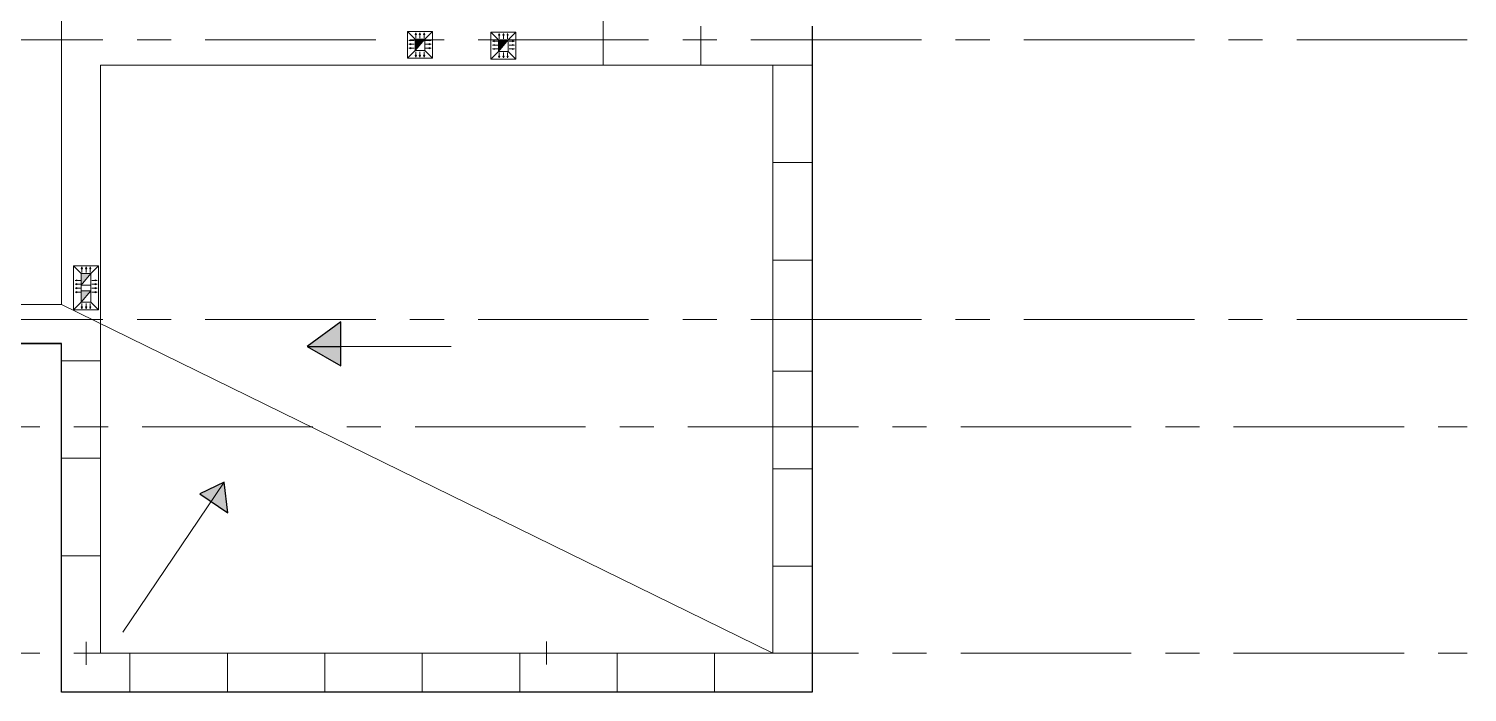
# Model space of a CAD drawing. Header units: millimetres. Extents: x -689206 to 4969298, y -1019800 to 703299.
# Drawn here: x 831412 to 850158, y -638430 to -629782 of the extents above; entities that cross this region are included whole.
import ezdxf

# ---------------------------------------------------------------- set-up
doc = ezdxf.new("R2010")
doc.units = ezdxf.units.MM
doc.linetypes.add('осеваяX2', pattern=[101.6, 63.5, -12.7, 12.7, -12.7])
doc.layers.add('кровля', color=211, linetype='Continuous')
doc.layers.add('четотам', color=7, linetype='Continuous')
for name, color, linetype, lineweight in [('несущие', 7, 'Continuous', 30), ('ПЕРЕГОРОДКИ', 252, 'Continuous', 9), ('РАЗМЕРЫ', 7, 'Continuous', 9), ('стены', 7, 'Continuous', 20)]:
    doc.layers.add(name, color=color, linetype=linetype, lineweight=lineweight)

msp = doc.modelspace()

# ---------------------------------------------------------------- hatches: boundary and pattern name
at = {"layer": 'кровля', "lineweight": 5, "true_color": 0x000000}
h = msp.add_hatch(color=18, dxfattribs=at)
h.dxf.hatch_style = 1
h.paths.add_polyline_path([(836454.4, -629857.3), (836462.6, -629857.3), (836454.4, -629833.7)])
h.paths.add_polyline_path([(836446.3, -629857.3), (836454.4, -629857.3), (836454.4, -629833.7)])
h = msp.add_hatch(color=18, dxfattribs=at)
h.dxf.hatch_style = 1
h.paths.add_polyline_path([(836509.7, -629857.3), (836517.9, -629857.3), (836509.7, -629833.7)])
h.paths.add_polyline_path([(836501.6, -629857.3), (836509.7, -629857.3), (836509.7, -629833.7)])
h = msp.add_hatch(color=18, dxfattribs=at)
h.dxf.hatch_style = 1
h.paths.add_polyline_path([(836565, -629833.7), (836556.9, -629857.3), (836565, -629857.3)])
h.paths.add_polyline_path([(836565, -629833.7), (836565, -629857.3), (836573.2, -629857.3)])
h = msp.add_hatch(color=18, dxfattribs=at)
h.dxf.hatch_style = 1
h.paths.add_polyline_path([(837541.9, -629867.3), (837550.1, -629867.3), (837541.9, -629843.7)])
h.paths.add_polyline_path([(837533.8, -629867.3), (837541.9, -629867.3), (837541.9, -629843.7)])
h = msp.add_hatch(color=18, dxfattribs=at)
h.dxf.hatch_style = 1
h.paths.add_polyline_path([(837597.2, -629867.3), (837605.4, -629867.3), (837597.2, -629843.7)])
h.paths.add_polyline_path([(837589.1, -629867.3), (837597.2, -629867.3), (837597.2, -629843.7)])
h = msp.add_hatch(color=18, dxfattribs=at)
h.dxf.hatch_style = 1
h.paths.add_polyline_path([(837652.5, -629843.7), (837644.4, -629867.3), (837652.5, -629867.3)])
h.paths.add_polyline_path([(837652.5, -629843.7), (837652.5, -629867.3), (837660.7, -629867.3)])
h = msp.add_hatch(color=18, dxfattribs=at)
h.dxf.hatch_style = 1
h.paths.add_polyline_path([(836365.8, -629933.1), (836389.4, -629941.2), (836389.4, -629933.1)])
h.paths.add_polyline_path([(836365.8, -629933.1), (836389.4, -629933.1), (836389.4, -629924.9)])
h = msp.add_hatch(color=18, dxfattribs=at)
h.dxf.hatch_style = 1
h.paths.add_polyline_path([(836365.8, -629984.3), (836389.4, -629992.5), (836389.4, -629984.3)])
h.paths.add_polyline_path([(836365.8, -629984.3), (836389.4, -629984.3), (836389.4, -629976.2)])
h = msp.add_hatch(color=18, dxfattribs=at)
h.dxf.hatch_style = 1
h.paths.add_polyline_path([(836389.4, -630035.6), (836389.4, -630027.4), (836365.8, -630035.6)])
h.paths.add_polyline_path([(836389.4, -630043.7), (836389.4, -630035.6), (836365.8, -630035.6)])
h = msp.add_hatch(color=18, dxfattribs=at)
h.dxf.hatch_style = 1
h.paths.add_polyline_path([(836630.1, -629933.1), (836630.1, -629941.2), (836653.7, -629933.1)])
h.paths.add_polyline_path([(836630.1, -629924.9), (836630.1, -629933.1), (836653.7, -629933.1)])
h = msp.add_hatch(color=18, dxfattribs=at)
h.dxf.hatch_style = 1
h.paths.add_polyline_path([(836630.1, -629984.3), (836630.1, -629992.5), (836653.7, -629984.3)])
h.paths.add_polyline_path([(836630.1, -629976.2), (836630.1, -629984.3), (836653.7, -629984.3)])
h = msp.add_hatch(color=18, dxfattribs=at)
h.dxf.hatch_style = 1
h.paths.add_polyline_path([(836653.7, -630035.6), (836630.1, -630027.4), (836630.1, -630035.6)])
h.paths.add_polyline_path([(836653.7, -630035.6), (836630.1, -630035.6), (836630.1, -630043.7)])
h = msp.add_hatch(color=18, dxfattribs=at)
h.dxf.hatch_style = 1
h.paths.add_polyline_path([(837453.3, -629943.1), (837476.9, -629951.2), (837476.9, -629943.1)])
h.paths.add_polyline_path([(837453.3, -629943.1), (837476.9, -629943.1), (837476.9, -629934.9)])
h = msp.add_hatch(color=18, dxfattribs=at)
h.dxf.hatch_style = 1
h.paths.add_polyline_path([(837453.3, -629994.3), (837476.9, -630002.5), (837476.9, -629994.3)])
h.paths.add_polyline_path([(837453.3, -629994.3), (837476.9, -629994.3), (837476.9, -629986.2)])
h = msp.add_hatch(color=18, dxfattribs=at)
h.dxf.hatch_style = 1
h.paths.add_polyline_path([(837476.9, -630045.6), (837476.9, -630037.4), (837453.3, -630045.6)])
h.paths.add_polyline_path([(837476.9, -630053.7), (837476.9, -630045.6), (837453.3, -630045.6)])
h = msp.add_hatch(color=18, dxfattribs=at)
h.dxf.hatch_style = 1
h.paths.add_polyline_path([(837717.6, -629943.1), (837717.6, -629951.2), (837741.2, -629943.1)])
h.paths.add_polyline_path([(837717.6, -629934.9), (837717.6, -629943.1), (837741.2, -629943.1)])
h = msp.add_hatch(color=18, dxfattribs=at)
h.dxf.hatch_style = 1
h.paths.add_polyline_path([(837717.6, -629994.3), (837717.6, -630002.5), (837741.2, -629994.3)])
h.paths.add_polyline_path([(837717.6, -629986.2), (837717.6, -629994.3), (837741.2, -629994.3)])
h = msp.add_hatch(color=18, dxfattribs=at)
h.dxf.hatch_style = 1
h.paths.add_polyline_path([(837741.2, -630045.6), (837717.6, -630037.4), (837717.6, -630045.6)])
h.paths.add_polyline_path([(837741.2, -630045.6), (837717.6, -630045.6), (837717.6, -630053.7)])
h = msp.add_hatch(color=18, dxfattribs=at)
h.dxf.hatch_style = 1
h.paths.add_polyline_path([(836454.4, -630151.3), (836462.6, -630127.7), (836454.4, -630127.7)])
h.paths.add_polyline_path([(836454.4, -630151.3), (836454.4, -630127.7), (836446.3, -630127.7)])
h = msp.add_hatch(color=18, dxfattribs=at)
h.dxf.hatch_style = 1
h.paths.add_polyline_path([(836509.7, -630151.3), (836517.9, -630127.7), (836509.7, -630127.7)])
h.paths.add_polyline_path([(836509.7, -630151.3), (836509.7, -630127.7), (836501.6, -630127.7)])
h = msp.add_hatch(color=18, dxfattribs=at)
h.dxf.hatch_style = 1
h.paths.add_polyline_path([(836565, -630127.7), (836556.9, -630127.7), (836565, -630151.3)])
h.paths.add_polyline_path([(836573.2, -630127.7), (836565, -630127.7), (836565, -630151.3)])
h = msp.add_hatch(color=18, dxfattribs=at)
h.dxf.hatch_style = 1
h.paths.add_polyline_path([(837550.1, -630137.7), (837541.9, -630137.7), (837541.9, -630161.3)])
h.paths.add_polyline_path([(837541.9, -630137.7), (837533.8, -630137.7), (837541.9, -630161.3)])
h = msp.add_hatch(color=18, dxfattribs=at)
h.dxf.hatch_style = 1
h.paths.add_polyline_path([(837605.4, -630137.7), (837597.2, -630137.7), (837597.2, -630161.3)])
h.paths.add_polyline_path([(837597.2, -630137.7), (837589.1, -630137.7), (837597.2, -630161.3)])
h = msp.add_hatch(color=18, dxfattribs=at)
h.dxf.hatch_style = 1
h.paths.add_polyline_path([(837652.5, -630137.7), (837644.4, -630137.7), (837652.5, -630161.3)])
h.paths.add_polyline_path([(837660.7, -630137.7), (837652.5, -630137.7), (837652.5, -630161.3)])
at = {"layer": 'кровля', "lineweight": 5}
h = msp.add_hatch(color=7, dxfattribs=at)
h.dxf.hatch_style = 1
h.paths.add_polyline_path([(832103, -632911.1), (832111.1, -632911.1), (832103, -632887.5)])
h.paths.add_polyline_path([(832094.9, -632911.1), (832103, -632911.1), (832103, -632887.5)])
at = {"layer": 'кровля', "lineweight": 15}
h = msp.add_hatch(color=7, dxfattribs=at)
h.dxf.hatch_style = 1
h.paths.add_polyline_path([(832158.3, -632911.1), (832166.4, -632911.1), (832158.3, -632887.5)])
h.paths.add_polyline_path([(832150.2, -632911.1), (832158.3, -632911.1), (832158.3, -632887.5)])
at = {"layer": 'кровля', "lineweight": 5}
h = msp.add_hatch(color=7, dxfattribs=at)
h.dxf.hatch_style = 1
h.paths.add_polyline_path([(832213.6, -632887.5), (832205.4, -632911.1), (832213.6, -632911.1)])
h.paths.add_polyline_path([(832213.6, -632887.5), (832213.6, -632911.1), (832221.7, -632911.1)])
h = msp.add_hatch(color=7, dxfattribs=at)
h.dxf.hatch_style = 1
h.paths.add_polyline_path([(832014.3, -633061.8), (832037.9, -633069.9), (832037.9, -633061.8)])
h.paths.add_polyline_path([(832014.3, -633061.8), (832037.9, -633061.8), (832037.9, -633053.6)])
h = msp.add_hatch(color=7, dxfattribs=at)
h.dxf.hatch_style = 1
h.paths.add_polyline_path([(832278.6, -633061.8), (832278.6, -633069.9), (832302.3, -633061.8)])
h.paths.add_polyline_path([(832278.6, -633053.6), (832278.6, -633061.8), (832302.3, -633061.8)])
h = msp.add_hatch(color=7, dxfattribs=at)
h.dxf.hatch_style = 1
h.paths.add_polyline_path([(832014.3, -633111.6), (832037.9, -633119.7), (832037.9, -633111.6)])
h.paths.add_polyline_path([(832014.3, -633111.6), (832037.9, -633111.6), (832037.9, -633103.4)])
h = msp.add_hatch(color=7, dxfattribs=at)
h.dxf.hatch_style = 1
h.paths.add_polyline_path([(832014.3, -633162.8), (832037.9, -633170.9), (832037.9, -633162.8)])
h.paths.add_polyline_path([(832014.3, -633162.8), (832037.9, -633162.8), (832037.9, -633154.7)])
h = msp.add_hatch(color=7, dxfattribs=at)
h.dxf.hatch_style = 1
h.paths.add_polyline_path([(832037.9, -633214.1), (832037.9, -633205.9), (832014.3, -633214.1)])
h.paths.add_polyline_path([(832037.9, -633222.2), (832037.9, -633214.1), (832014.3, -633214.1)])
h = msp.add_hatch(color=7, dxfattribs=at)
h.dxf.hatch_style = 1
h.paths.add_polyline_path([(832278.6, -633111.6), (832278.6, -633119.7), (832302.3, -633111.6)])
h.paths.add_polyline_path([(832278.6, -633103.4), (832278.6, -633111.6), (832302.3, -633111.6)])
h = msp.add_hatch(color=7, dxfattribs=at)
h.dxf.hatch_style = 1
h.paths.add_polyline_path([(832278.6, -633162.8), (832278.6, -633170.9), (832302.3, -633162.8)])
h.paths.add_polyline_path([(832278.6, -633154.7), (832278.6, -633162.8), (832302.3, -633162.8)])
h = msp.add_hatch(color=7, dxfattribs=at)
h.dxf.hatch_style = 1
h.paths.add_polyline_path([(832302.3, -633214.1), (832278.6, -633205.9), (832278.6, -633214.1)])
h.paths.add_polyline_path([(832302.3, -633214.1), (832278.6, -633214.1), (832278.6, -633222.2)])
h = msp.add_hatch(color=7, dxfattribs=at)
h.dxf.hatch_style = 1
h.paths.add_polyline_path([(832103, -633431.3), (832111.1, -633407.7), (832103, -633407.7)])
h.paths.add_polyline_path([(832103, -633431.3), (832103, -633407.7), (832094.9, -633407.7)])
at = {"layer": 'кровля', "lineweight": 15}
h = msp.add_hatch(color=7, dxfattribs=at)
h.dxf.hatch_style = 1
h.paths.add_polyline_path([(832158.3, -633431.3), (832166.4, -633407.7), (832158.3, -633407.7)])
h.paths.add_polyline_path([(832158.3, -633431.3), (832158.3, -633407.7), (832150.2, -633407.7)])
at = {"layer": 'кровля', "lineweight": 5}
h = msp.add_hatch(color=7, dxfattribs=at)
h.dxf.hatch_style = 1
h.paths.add_polyline_path([(832213.6, -633407.7), (832205.4, -633407.7), (832213.6, -633431.3)])
h.paths.add_polyline_path([(832221.7, -633407.7), (832213.6, -633407.7), (832213.6, -633431.3)])
at = {"layer": 'ПЕРЕГОРОДКИ', "linetype": 'ByBlock', "lineweight": 20, "ltscale": 35}
h = msp.add_hatch(color=0, dxfattribs=at)
h.dxf.hatch_style = 1
h.paths.add_polyline_path([(836515.3, -617299.7), (836394.2, -617229.8), (836474.9, -617369.6)])
h.paths.add_polyline_path([(836539.4, -617258), (836552.4, -617235.5), (836394.2, -617229.8), (836515.3, -617299.7)])
h.paths.add_polyline_path([(835235.6, -616560.9), (835206.1, -616611.9), (835324.7, -616612.3)])
h.paths.add_polyline_path([(835265.3, -616509.4), (835235.6, -616560.9), (835324.7, -616612.3)])
h.paths.add_polyline_path([(835477.2, -633922.5), (835041.1, -633922.5), (835477.2, -634174.3)])
h.paths.add_polyline_path([(835477.2, -633600.4), (835041.1, -633922.5), (835477.2, -633922.5)])
h.paths.add_polyline_path([(833957.4, -635691.7), (833787.3, -635943.6), (834006.8, -636091.8)])
h.paths.add_polyline_path([(833957.4, -635691.7), (833641.9, -635845.4), (833787.3, -635943.6)])
at = {"layer": 'РАЗМЕРЫ', "lineweight": 5, "ltscale": 150}
h = msp.add_hatch(color=256, dxfattribs=at)
h.dxf.hatch_style = 1
h.paths.add_polyline_path([(836572.2, -629917.5), (836447.2, -629917.5), (836447.2, -630067.5)])
h = msp.add_hatch(color=256, dxfattribs=at)
h.dxf.hatch_style = 1
h.paths.add_polyline_path([(837659.7, -629927.5), (837534.7, -629927.5), (837534.7, -630077.5)])
h = msp.add_hatch(color=256, dxfattribs=at)
h.dxf.hatch_style = 1
h.paths.add_polyline_path([(832220.8, -632972.5), (832095.8, -632972.5), (832095.8, -633122.5)])
h.paths.add_polyline_path([(832220.8, -633196.3), (832095.8, -633196.3), (832095.8, -633346.3)])

# ---------------------------------------------------------------- linework, layer by layer
at = {"layer": 'кровля', "color": 18, "lineweight": 5, "true_color": 0x000000}
for p, q in [((836447.2, -629917.5), (836347.2, -629817.5)), ((836454.4, -629833.7), (836446.3, -629857.3)), ((836446.3, -629857.3), (836454.4, -629857.3)), ((836454.4, -629903.7), (836454.4, -629833.7)), ((836454.4, -629833.7), (836462.6, -629857.3)), ((836462.6, -629857.3), (836454.4, -629857.3)), ((836509.7, -629833.7), (836501.6, -629857.3)), ((836501.6, -629857.3), (836509.7, -629857.3)), ((836509.7, -629903.7), (836509.7, -629833.7)), ((836509.7, -629833.7), (836517.9, -629857.3)), ((836517.9, -629857.3), (836509.7, -629857.3)), ((836565, -629833.7), (836556.9, -629857.3)), ((836556.9, -629857.3), (836565, -629857.3)), ((836565, -629903.7), (836565, -629833.7)), ((836565, -629833.7), (836573.2, -629857.3)), ((836573.2, -629857.3), (836565, -629857.3)), ((836572.2, -629917.5), (836672.2, -629817.5)), ((837534.7, -629927.5), (837434.7, -629827.5)), ((837541.9, -629843.7), (837533.8, -629867.3)), ((837533.8, -629867.3), (837541.9, -629867.3)), ((837541.9, -629913.7), (837541.9, -629843.7)), ((837541.9, -629843.7), (837550.1, -629867.3)), ((837550.1, -629867.3), (837541.9, -629867.3)), ((837597.2, -629843.7), (837589.1, -629867.3)), ((837589.1, -629867.3), (837597.2, -629867.3)), ((837597.2, -629913.7), (837597.2, -629843.7)), ((837597.2, -629843.7), (837605.4, -629867.3)), ((837605.4, -629867.3), (837597.2, -629867.3)), ((837652.5, -629843.7), (837644.4, -629867.3)), ((837644.4, -629867.3), (837652.5, -629867.3)), ((837652.5, -629913.7), (837652.5, -629843.7)), ((837652.5, -629843.7), (837660.7, -629867.3)), ((837660.7, -629867.3), (837652.5, -629867.3)), ((837659.7, -629927.5), (837759.7, -629827.5)), ((836447.2, -630067.5), (836347.2, -630167.5)), ((836365.8, -629933.1), (836389.4, -629924.9)), ((836435.8, -629933.1), (836365.8, -629933.1)), ((836365.8, -629933.1), (836389.4, -629941.2)), ((836365.8, -629984.3), (836389.4, -629976.2)), ((836435.8, -629984.3), (836365.8, -629984.3)), ((836365.8, -629984.3), (836389.4, -629992.5)), ((836365.8, -630035.6), (836389.4, -630027.4)), ((836435.8, -630035.6), (836365.8, -630035.6)), ((836365.8, -630035.6), (836389.4, -630043.7)), ((836389.4, -629924.9), (836389.4, -629933.1)), ((836389.4, -629941.2), (836389.4, -629933.1)), ((836389.4, -629976.2), (836389.4, -629984.3)), ((836389.4, -629992.5), (836389.4, -629984.3)), ((836389.4, -630027.4), (836389.4, -630035.6)), ((836389.4, -630043.7), (836389.4, -630035.6)), ((836572.2, -630067.5), (836672.2, -630167.5)), ((836583.7, -629933.1), (836653.7, -629933.1)), ((836583.7, -629984.3), (836653.7, -629984.3)), ((836583.7, -630035.6), (836653.7, -630035.6)), ((836653.7, -629933.1), (836630.1, -629924.9)), ((836630.1, -629924.9), (836630.1, -629933.1)), ((836653.7, -629933.1), (836630.1, -629941.2)), ((836630.1, -629941.2), (836630.1, -629933.1)), ((836653.7, -629984.3), (836630.1, -629976.2)), ((836630.1, -629976.2), (836630.1, -629984.3)), ((836653.7, -629984.3), (836630.1, -629992.5)), ((836630.1, -629992.5), (836630.1, -629984.3)), ((836653.7, -630035.6), (836630.1, -630027.4)), ((836630.1, -630027.4), (836630.1, -630035.6)), ((836653.7, -630035.6), (836630.1, -630043.7)), ((836630.1, -630043.7), (836630.1, -630035.6)), ((837453.3, -629943.1), (837476.9, -629934.9)), ((837523.3, -629943.1), (837453.3, -629943.1)), ((837453.3, -629943.1), (837476.9, -629951.2)), ((837453.3, -629994.3), (837476.9, -629986.2)), ((837523.3, -629994.3), (837453.3, -629994.3)), ((837453.3, -629994.3), (837476.9, -630002.5)), ((837453.3, -630045.6), (837476.9, -630037.4)), ((837523.3, -630045.6), (837453.3, -630045.6)), ((837453.3, -630045.6), (837476.9, -630053.7)), ((837476.9, -629934.9), (837476.9, -629943.1)), ((837476.9, -629951.2), (837476.9, -629943.1)), ((837476.9, -629986.2), (837476.9, -629994.3)), ((837476.9, -630002.5), (837476.9, -629994.3)), ((837476.9, -630037.4), (837476.9, -630045.6)), ((837476.9, -630053.7), (837476.9, -630045.6)), ((837671.2, -629943.1), (837741.2, -629943.1)), ((837671.2, -629994.3), (837741.2, -629994.3)), ((837671.2, -630045.6), (837741.2, -630045.6)), ((837741.2, -629943.1), (837717.6, -629934.9)), ((837717.6, -629934.9), (837717.6, -629943.1)), ((837741.2, -629943.1), (837717.6, -629951.2)), ((837717.6, -629951.2), (837717.6, -629943.1)), ((837741.2, -629994.3), (837717.6, -629986.2)), ((837717.6, -629986.2), (837717.6, -629994.3)), ((837741.2, -629994.3), (837717.6, -630002.5)), ((837717.6, -630002.5), (837717.6, -629994.3)), ((837741.2, -630045.6), (837717.6, -630037.4)), ((837717.6, -630037.4), (837717.6, -630045.6)), ((837741.2, -630045.6), (837717.6, -630053.7)), ((837717.6, -630053.7), (837717.6, -630045.6)), ((836454.4, -630151.3), (836446.3, -630127.7)), ((836446.3, -630127.7), (836454.4, -630127.7)), ((836454.4, -630081.3), (836454.4, -630151.3)), ((836454.4, -630151.3), (836462.6, -630127.7)), ((836462.6, -630127.7), (836454.4, -630127.7)), ((836509.7, -630151.3), (836501.6, -630127.7)), ((836501.6, -630127.7), (836509.7, -630127.7)), ((836509.7, -630081.3), (836509.7, -630151.3)), ((836509.7, -630151.3), (836517.9, -630127.7)), ((836517.9, -630127.7), (836509.7, -630127.7)), ((836565, -630151.3), (836556.9, -630127.7)), ((836556.9, -630127.7), (836565, -630127.7)), ((836565, -630081.3), (836565, -630151.3)), ((836565, -630151.3), (836573.2, -630127.7)), ((836573.2, -630127.7), (836565, -630127.7)), ((837534.7, -630077.5), (837434.7, -630177.5)), ((837541.9, -630161.3), (837533.8, -630137.7)), ((837533.8, -630137.7), (837541.9, -630137.7)), ((837541.9, -630091.3), (837541.9, -630161.3)), ((837541.9, -630161.3), (837550.1, -630137.7)), ((837550.1, -630137.7), (837541.9, -630137.7)), ((837597.2, -630161.3), (837589.1, -630137.7)), ((837589.1, -630137.7), (837597.2, -630137.7)), ((837597.2, -630091.3), (837597.2, -630161.3)), ((837597.2, -630161.3), (837605.4, -630137.7)), ((837605.4, -630137.7), (837597.2, -630137.7)), ((837652.5, -630161.3), (837644.4, -630137.7)), ((837644.4, -630137.7), (837652.5, -630137.7)), ((837652.5, -630091.3), (837652.5, -630161.3)), ((837652.5, -630161.3), (837660.7, -630137.7)), ((837660.7, -630137.7), (837652.5, -630137.7)), ((837659.7, -630077.5), (837759.7, -630177.5))]:
    msp.add_line(p, q, dxfattribs=at)
at = {"layer": 'кровля', "color": 7, "lineweight": 5}
for p, q in [((832095.8, -632972.5), (831995.8, -632872.5)), ((832103, -632887.5), (832094.9, -632911.1)), ((832103, -632957.5), (832103, -632887.5)), ((832103, -632887.5), (832111.1, -632911.1)), ((832213.6, -632887.5), (832205.4, -632911.1)), ((832213.6, -632957.5), (832213.6, -632887.5)), ((832213.6, -632887.5), (832221.7, -632911.1)), ((832220.8, -632972.5), (832320.8, -632872.5)), ((832014.3, -633061.8), (832037.9, -633053.6)), ((832084.3, -633061.8), (832014.3, -633061.8)), ((832014.3, -633061.8), (832037.9, -633069.9)), ((832037.9, -633053.6), (832037.9, -633061.8)), ((832037.9, -633069.9), (832037.9, -633061.8)), ((832094.9, -632911.1), (832103, -632911.1)), ((832111.1, -632911.1), (832103, -632911.1)), ((832205.4, -632911.1), (832213.6, -632911.1)), ((832221.7, -632911.1), (832213.6, -632911.1)), ((832232.3, -633061.8), (832302.3, -633061.8)), ((832302.3, -633061.8), (832278.6, -633053.6)), ((832278.6, -633053.6), (832278.6, -633061.8)), ((832302.3, -633061.8), (832278.6, -633069.9)), ((832278.6, -633069.9), (832278.6, -633061.8)), ((832014.3, -633111.6), (832037.9, -633103.4)), ((832084.3, -633111.6), (832014.3, -633111.6)), ((832014.3, -633111.6), (832037.9, -633119.7)), ((832014.3, -633162.8), (832037.9, -633154.7)), ((832084.3, -633162.8), (832014.3, -633162.8)), ((832014.3, -633162.8), (832037.9, -633170.9)), ((832014.3, -633214.1), (832037.9, -633205.9)), ((832084.3, -633214.1), (832014.3, -633214.1)), ((832014.3, -633214.1), (832037.9, -633222.2)), ((832037.9, -633103.4), (832037.9, -633111.6)), ((832037.9, -633119.7), (832037.9, -633111.6)), ((832037.9, -633154.7), (832037.9, -633162.8)), ((832037.9, -633170.9), (832037.9, -633162.8)), ((832037.9, -633205.9), (832037.9, -633214.1)), ((832037.9, -633222.2), (832037.9, -633214.1)), ((832232.3, -633111.6), (832302.3, -633111.6)), ((832232.3, -633162.8), (832302.3, -633162.8)), ((832232.3, -633214.1), (832302.3, -633214.1)), ((832302.3, -633111.6), (832278.6, -633103.4)), ((832278.6, -633103.4), (832278.6, -633111.6)), ((832302.3, -633111.6), (832278.6, -633119.7)), ((832278.6, -633119.7), (832278.6, -633111.6)), ((832302.3, -633162.8), (832278.6, -633154.7)), ((832278.6, -633154.7), (832278.6, -633162.8)), ((832302.3, -633162.8), (832278.6, -633170.9)), ((832278.6, -633170.9), (832278.6, -633162.8)), ((832302.3, -633214.1), (832278.6, -633205.9)), ((832278.6, -633205.9), (832278.6, -633214.1)), ((832302.3, -633214.1), (832278.6, -633222.2)), ((832278.6, -633222.2), (832278.6, -633214.1)), ((832095.8, -633346.3), (831995.8, -633446.3)), ((832103, -633431.3), (832094.9, -633407.7)), ((832094.9, -633407.7), (832103, -633407.7)), ((832103, -633361.3), (832103, -633431.3)), ((832103, -633431.3), (832111.1, -633407.7)), ((832111.1, -633407.7), (832103, -633407.7)), ((832213.6, -633431.3), (832205.4, -633407.7)), ((832205.4, -633407.7), (832213.6, -633407.7)), ((832213.6, -633361.3), (832213.6, -633431.3)), ((832213.6, -633431.3), (832221.7, -633407.7)), ((832221.7, -633407.7), (832213.6, -633407.7)), ((832220.8, -633346.3), (832320.8, -633446.3))]:
    msp.add_line(p, q, dxfattribs=at)
at = {"layer": 'кровля', "color": 7, "lineweight": 15}
for p, q in [((832158.3, -632887.5), (832150.2, -632911.1)), ((832158.3, -632957.5), (832158.3, -632887.5)), ((832158.3, -632887.5), (832166.4, -632911.1)), ((832150.2, -632911.1), (832158.3, -632911.1)), ((832166.4, -632911.1), (832158.3, -632911.1)), ((832158.3, -633431.3), (832150.2, -633407.7)), ((832150.2, -633407.7), (832158.3, -633407.7)), ((832158.3, -633361.3), (832158.3, -633431.3)), ((832158.3, -633431.3), (832166.4, -633407.7)), ((832166.4, -633407.7), (832158.3, -633407.7))]:
    msp.add_line(p, q, dxfattribs=at)
at = {"layer": 'кровля', "color": 18, "lineweight": 5, "true_color": 0x000000}
for points in [[(836347.2, -629817.5), (836672.2, -629817.5), (836672.2, -630167.5), (836347.2, -630167.5)], [(837434.7, -629827.5), (837759.7, -629827.5), (837759.7, -630177.5), (837434.7, -630177.5)], [(836447.2, -629917.5), (836572.2, -629917.5), (836572.2, -630067.5), (836447.2, -630067.5)], [(837534.7, -629927.5), (837659.7, -629927.5), (837659.7, -630077.5), (837534.7, -630077.5)]]:
    msp.add_lwpolyline(points, close=True, dxfattribs=at)
at = {"layer": 'кровля', "color": 7, "lineweight": 5}
for points in [[(831995.8, -632872.5), (832320.8, -632872.5), (832320.8, -633446.3), (831995.8, -633446.3)], [(832095.8, -632972.5), (832220.8, -632972.5), (832220.8, -633346.3), (832095.8, -633346.3)]]:
    msp.add_lwpolyline(points, close=True, dxfattribs=at)
at = {"layer": 'несущие', "lineweight": 13}
for p, q in [((831837.4, -618899.8), (831837.4, -633374.2)), ((838388.2, -630257), (832347.2, -630257)), ((832347.3, -630257), (832347.3, -633374.2))]:
    msp.add_line(p, q, dxfattribs=at)
at = {"layer": 'РАЗМЕРЫ', "lineweight": 9, "ltscale": 150}
for p, q in [((838898.2, -628877), (838898.2, -630257)), ((840168.2, -629747), (840168.2, -630257)), ((841110.3, -630257), (841620.3, -630257)), ((841110.3, -631527), (841620.3, -631527)), ((841110.3, -632797), (841620.3, -632797)), ((836918.2, -633922.5), (835041.1, -633922.5)), ((831837.4, -634110.3), (832347.3, -634110.3)), ((841110.3, -634246.2), (841620.3, -634246.2)), ((831837.4, -635380.3), (832347.3, -635380.3)), ((833957.4, -635691.7), (832636.8, -637648.1)), ((841110.3, -635516.2), (841620.3, -635516.2)), ((831837.4, -636650.3), (832347.3, -636650.3)), ((841110.3, -636786.2), (841620.3, -636786.2)), ((832730.3, -637920.3), (832730.3, -638430.3)), ((834000.3, -637920.3), (834000.3, -638430.3)), ((835270.3, -637920.3), (835270.3, -638430.3)), ((836540.3, -637920.3), (836540.3, -638430.3)), ((837810.3, -637920.3), (837810.3, -638430.3)), ((839080.3, -637920.3), (839080.3, -638430.3)), ((840350.3, -637920.3), (840350.3, -638430.3))]:
    msp.add_line(p, q, dxfattribs=at)
at = {"layer": 'РАЗМЕРЫ', "linetype": 'осеваяX2', "lineweight": 5, "ltscale": 35}
for p, q in [((850158.3, -629928.3), (783105.6, -629928.3)), ((850158.3, -633573), (783105.6, -633573))]:
    msp.add_line(p, q, dxfattribs=at)
at = {"layer": 'РАЗМЕРЫ', "lineweight": 20, "ltscale": 150}
msp.add_line((831837.4, -633374.2), (841110.3, -637920.3), dxfattribs=at)
at = {"layer": 'РАЗМЕРЫ', "lineweight": 25, "ltscale": 150}
for p, q in [((835477.2, -633600.4), (835041.1, -633922.5)), ((835477.2, -633922.5), (835477.2, -633600.4)), ((835041.1, -633922.5), (835477.2, -633922.5)), ((835041.1, -633922.5), (835477.2, -634174.3)), ((835477.2, -634174.3), (835477.2, -633922.5)), ((833957.4, -635691.7), (833641.9, -635845.4)), ((834006.8, -636091.8), (833957.4, -635691.7)), ((833641.9, -635845.4), (834006.8, -636091.8))]:
    msp.add_line(p, q, dxfattribs=at)
at = {"layer": 'РАЗМЕРЫ', "lineweight": 30}
msp.add_line((831837.4, -633884.2), (828281.4, -633884.2), dxfattribs=at)
at = {"layer": 'стены', "lineweight": 30}
for p, q in [((841620.3, -629747), (841620.3, -638430.3)), ((828281.4, -633884.2), (831837.4, -633884.2)), ((831837.4, -635637), (831837.4, -633884.2)), ((831837.4, -638430.3), (831837.4, -635637)), ((841620.3, -638430.3), (831837.4, -638430.3))]:
    msp.add_line(p, q, dxfattribs=at)
at = {"layer": 'стены', "lineweight": 13}
for p, q in [((838388.2, -630257), (841110.3, -630257)), ((841110.3, -637920.3), (841110.3, -630257)), ((831837.4, -633374.2), (828501.4, -633374.2)), ((832347.3, -637922.3), (832347.3, -633374.2))]:
    msp.add_line(p, q, dxfattribs=at)
at = {"layer": 'стены', "linetype": 'осеваяX2', "lineweight": 5, "ltscale": 35}
for p, q in [((783105.6, -634972.3), (850158.3, -634972.3)), ((783105.6, -637920.3), (850158.3, -637920.3))]:
    msp.add_line(p, q, dxfattribs=at)
at = {"layer": 'стены'}
for p, q in [((832008.3, -637922.3), (832308.3, -637922.3)), ((832158.3, -638072.3), (832158.3, -637772.3)), ((838008.3, -637920.3), (838308.3, -637920.3)), ((838158.3, -638070.3), (838158.3, -637770.3))]:
    msp.add_line(p, q, dxfattribs=at)
at = {"layer": 'стены', "lineweight": 20}
msp.add_line((832347.4, -637920.3), (841110.3, -637920.3), dxfattribs=at)
at = {"layer": 'четотам', "color": 18, "lineweight": 5, "true_color": 0x000000}
for points in [[(836447.2, -630067.5), (836447.2, -629917.5), (836572.2, -629917.5), (836572.2, -630067.5), (836447.2, -630067.5), (836572.2, -629917.5)], [(836447.2, -630067.5), (836447.2, -629917.5), (836572.2, -629917.5), (836572.2, -630067.5), (836447.2, -630067.5), (836572.2, -629917.5)], [(837534.7, -630077.5), (837534.7, -629927.5), (837659.7, -629927.5), (837659.7, -630077.5), (837534.7, -630077.5), (837659.7, -629927.5)], [(837534.7, -630077.5), (837534.7, -629927.5), (837659.7, -629927.5), (837659.7, -630077.5), (837534.7, -630077.5), (837659.7, -629927.5)]]:
    msp.add_lwpolyline(points, dxfattribs=at)
at = {"layer": 'четотам', "color": 7, "lineweight": 5}
for points in [[(832095.8, -633122.5), (832095.8, -632972.5), (832220.8, -632972.5), (832220.8, -633122.5), (832095.8, -633122.5), (832220.8, -632972.5)], [(832095.8, -633346.3), (832095.8, -633196.3), (832220.8, -633196.3), (832220.8, -633346.3), (832095.8, -633346.3), (832220.8, -633196.3)]]:
    msp.add_lwpolyline(points, dxfattribs=at)

doc.saveas('drawing.dxf')
